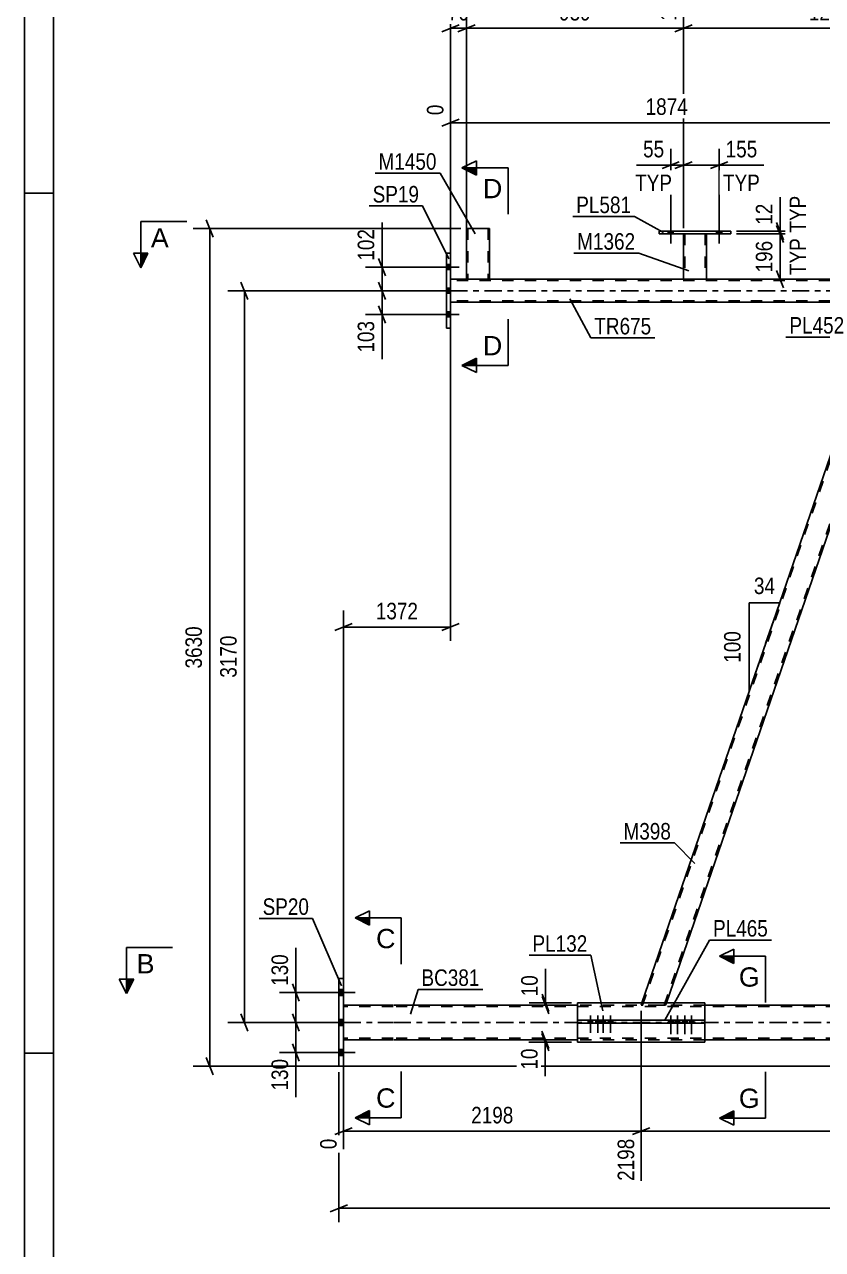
# Model space of a CAD drawing. Header units: millimetres. Extents: x -110 to 731, y -430 to 164.
# Drawn here: x -110.1 to 28.1, y -166.1 to 46.1 of the extents above; entities that cross this region are included whole.
import ezdxf

# ---------------------------------------------------------------- set-up
doc = ezdxf.new("R2010")
doc.units = ezdxf.units.MM
doc.linetypes.add('DXK_LINE_DOT2', pattern=[3.9198, 1.9599, -1.9599])
doc.linetypes.add('DXK_LINE_DOT3', pattern=[5.9187, 2.979, -0.9799, 0.9799, -0.9799])
doc.styles.add('Arial', font='ARIAL.TTF', dxfattribs={"height": 0.2})
doc.styles.add('Arial Narrow', font='ARIALN.TTF', dxfattribs={"height": 0.2})

# ---------------------------------------------------------------- blocks, each defined once
blk = doc.blocks.new('Unknown-570343290-53952')
at = {"color": 5, "linetype": 'Continuous'}
for p, q in [((-110.13, 163.91), (-110.13, -430.09)), ((-105.13, 158.91), (-105.13, -425.09)), ((-105.13, 16.91), (-110.13, 16.91)), ((-105.13, -132.09), (-110.13, -132.09))]:
    blk.add_line(p, q, dxfattribs=at)
blk = doc.blocks.new('Part-570343290-41618 - 41617')
at = {"color": 7, "linetype": 'DXK_LINE_DOT2'}
for p, q in [((-3.08, -123.78), (38.85, -2)), ((0.65, -123.78), (42.57, -2)), ((38.45, -2.41), (38.59, -2)), ((42.82, -2), (38.59, -2)), ((41.34, -6.32), (42.82, -2)), ((-3.33, -123.78), (-3.19, -123.38)), ((0.9, -123.78), (-3.33, -123.78)), ((0.9, -123.78), (1.04, -123.38))]:
    blk.add_line(p, q, dxfattribs=at)
at = {"color": 2, "linetype": 'Continuous'}
for p, q in [((-3.19, -123.38), (38.45, -2.41)), ((1.04, -123.38), (41.34, -6.32))]:
    blk.add_line(p, q, dxfattribs=at)
blk = doc.blocks.new('Bolt-570343290-41812 - 41617')
at = {"linetype": 'Continuous'}
for points in [[(-11.76, -126.41), (-12.48, -126.41), (-12.48, -126.89), (-11.76, -126.89)], [(-10.46, -126.41), (-11.18, -126.41), (-11.18, -126.89), (-10.46, -126.89)], [(-9.55, -126.41), (-10.27, -126.41), (-10.27, -126.89), (-9.55, -126.89)], [(-8.25, -126.41), (-8.97, -126.41), (-8.97, -126.89), (-8.25, -126.89)]]:
    blk.add_hatch(color=1, dxfattribs=at).paths.add_polyline_path(points)
at = {"color": 1, "linetype": 'Continuous'}
for p, q in [((-12.48, -126.41), (-12.48, -126.89)), ((-12.12, -125.61), (-12.12, -128.61)), ((-11.76, -126.41), (-11.76, -126.89)), ((-11.18, -126.41), (-11.18, -126.89)), ((-10.82, -125.61), (-10.82, -128.61)), ((-10.46, -126.41), (-10.46, -126.89)), ((-10.27, -126.41), (-10.27, -126.89)), ((-9.91, -125.61), (-9.91, -128.61)), ((-9.55, -126.41), (-9.55, -126.89)), ((-8.97, -126.41), (-8.97, -126.89)), ((-8.61, -125.61), (-8.61, -128.61)), ((-8.25, -126.41), (-8.25, -126.89))]:
    blk.add_line(p, q, dxfattribs=at)
blk = doc.blocks.new('Part-570343290-41687 - 41617')
at = {"color": 2, "linetype": 'Continuous'}
for p, q in [((7.7, -123.38), (-14.37, -123.38)), ((-14.37, -126.41), (-14.37, -123.38)), ((7.7, -126.41), (7.7, -123.38)), ((-14.37, -130.18), (-14.37, -126.89)), ((7.7, -130.18), (7.7, -126.89)), ((7.7, -130.18), (-14.37, -130.18))]:
    blk.add_line(p, q, dxfattribs=at)
at = {"color": 7, "linetype": 'DXK_LINE_DOT2'}
for p, q in [((-14.37, -126.89), (-14.37, -126.41)), ((7.7, -126.89), (7.7, -126.41))]:
    blk.add_line(p, q, dxfattribs=at)
blk = doc.blocks.new('Part-570343290-41631 - 41617')
at = {"color": 2, "linetype": 'Continuous'}
for p, q in [((30.32, 2), (-36.37, 2)), ((30.32, -2), (-36.37, -2))]:
    blk.add_line(p, q, dxfattribs=at)
at = {"color": 7, "linetype": 'DXK_LINE_DOT2'}
for p, q in [((-36.37, 2), (-36.37, -2)), ((680.11, 1.76), (-36.37, 1.76)), ((680.11, -1.76), (-36.37, -1.76))]:
    blk.add_line(p, q, dxfattribs=at)
at = {"color": 7, "linetype": 'DXK_LINE_DOT3'}
blk.add_line((-36.37, 0), (680.11, 0), dxfattribs=at)
blk = doc.blocks.new('Part-570343290-41633 - 41617')
at = {"color": 2, "linetype": 'Continuous'}
for p, q in [((-54.87, -123.78), (-46.27, -123.78)), ((-46.17, -123.78), (-14.37, -123.78)), ((70.76, -123.78), (7.7, -123.78)), ((-54.87, -129.78), (-46.27, -129.78)), ((-46.17, -129.78), (-14.37, -129.78)), ((70.76, -129.78), (7.7, -129.78))]:
    blk.add_line(p, q, dxfattribs=at)
at = {"color": 7, "linetype": 'DXK_LINE_DOT2'}
for p, q in [((-54.87, -129.78), (-54.87, -123.78)), ((-46.27, -124.02), (-54.87, -124.02)), ((657.82, -124.02), (-46.17, -124.02)), ((7.7, -123.78), (-14.37, -123.78)), ((-46.27, -129.54), (-54.87, -129.54)), ((657.82, -129.54), (-46.17, -129.54)), ((7.7, -129.78), (-14.37, -129.78))]:
    blk.add_line(p, q, dxfattribs=at)
at = {"color": 7, "linetype": 'DXK_LINE_DOT3'}
for p, q in [((-54.87, -126.78), (-46.27, -126.78)), ((-46.17, -126.78), (657.82, -126.78))]:
    blk.add_line(p, q, dxfattribs=at)
blk = doc.blocks.new('Part-570343290-41634 - 41617')
at = {"color": 2, "linetype": 'Continuous'}
for p, q in [((-37.01, 6.5), (-36.37, 6.5)), ((-37.01, -6.5), (-37.01, 6.5)), ((-36.37, -6.5), (-36.37, 6.5)), ((-36.37, -6.5), (-37.01, -6.5))]:
    blk.add_line(p, q, dxfattribs=at)
blk = doc.blocks.new('Part-570343290-41636 - 41617')
at = {"color": 2, "linetype": 'Continuous'}
for p, q in [((-54.87, -119.18), (-55.67, -119.18)), ((-55.67, -119.18), (-55.67, -134.38)), ((-54.87, -134.38), (-54.87, -119.18)), ((-55.67, -134.38), (-54.87, -134.38))]:
    blk.add_line(p, q, dxfattribs=at)
blk = doc.blocks.new('Bolt-570343290-41770 - 41617')
at = {"linetype": 'Continuous'}
for points in [[(1.35, 9.84), (2.23, 9.84), (2.23, 10.32), (1.35, 10.32)], [(9.75, 9.84), (10.63, 9.84), (10.63, 10.32), (9.75, 10.32)]]:
    blk.add_hatch(color=1, dxfattribs=at).paths.add_polyline_path(points)
at = {"color": 1, "linetype": 'Continuous'}
for p, q in [((1.79, 11.32), (1.79, 8.2)), ((10.19, 11.32), (10.19, 8.2)), ((1.35, 10.32), (1.35, 9.84)), ((2.23, 10.32), (2.23, 9.84)), ((9.75, 10.32), (9.75, 9.84)), ((10.63, 10.32), (10.63, 9.84))]:
    blk.add_line(p, q, dxfattribs=at)
blk = doc.blocks.new('Part-570343290-41705 - 41617')
at = {"color": 2, "linetype": 'Continuous'}
for p, q in [((3.99, 9.84), (3.99, 2)), ((7.99, 9.84), (7.99, 2)), ((7.95, 2), (3.99, 2)), ((7.99, 2), (7.95, 2))]:
    blk.add_line(p, q, dxfattribs=at)
at = {"color": 7, "linetype": 'DXK_LINE_DOT2'}
for p, q in [((3.99, 9.84), (7.99, 9.84)), ((3.99, 9.84), (3.99, 9.84)), ((3.99, 9.84), (3.99, 9.84)), ((4.23, 9.84), (4.23, 2)), ((7.75, 9.84), (7.75, 2)), ((7.99, 9.84), (7.99, 9.84)), ((7.99, 9.84), (7.99, 9.84)), ((7.73, 2), (7.75, 2)), ((7.99, 2), (7.99, 2))]:
    blk.add_line(p, q, dxfattribs=at)
blk = doc.blocks.new('Part-570343290-41706 - 41617')
at = {"color": 2, "linetype": 'Continuous'}
for p, q in [((-0.21, 10.32), (-0.21, 9.84)), ((12.19, 10.32), (-0.21, 10.32)), ((-0.21, 9.84), (12.19, 9.84)), ((12.19, 9.84), (12.19, 10.32))]:
    blk.add_line(p, q, dxfattribs=at)
blk = doc.blocks.new('Part-570343290-41707 - 41617')
at = {"color": 2, "linetype": 'Continuous'}
for p, q in [((-33.57, 10.8), (-33.57, 2)), ((-29.57, 10.8), (-33.57, 10.8)), ((-29.57, 10.8), (-29.57, 2)), ((-33.57, 2), (-29.61, 2)), ((-29.57, 2), (-29.61, 2))]:
    blk.add_line(p, q, dxfattribs=at)
at = {"color": 7, "linetype": 'DXK_LINE_DOT2'}
for p, q in [((-33.33, 10.8), (-33.33, 2)), ((-29.88, 10.8), (-29.87, 10.8)), ((-29.87, 10.8), (-29.83, 10.8)), ((-29.83, 10.8), (-29.81, 10.8)), ((-29.81, 10.8), (-29.81, 2)), ((-29.88, 2), (-29.87, 2)), ((-29.87, 2), (-29.83, 2)), ((-29.83, 2), (-29.81, 2))]:
    blk.add_line(p, q, dxfattribs=at)
blk = doc.blocks.new('Part-570343290-41753 - 41617')
at = {"color": 2, "linetype": 'Continuous'}
for p, q in [((-14.37, -126.41), (-14.37, -126.41)), ((-14.37, -126.41), (-9.68, -126.41)), ((-14.37, -126.89), (-14.37, -126.41)), ((-14.37, -126.89), (7.7, -126.89)), ((-9.68, -126.89), (-14.37, -126.89)), ((-9.68, -126.41), (2.3, -126.41)), ((-9.68, -126.41), (-9.68, -126.89)), ((2.3, -126.89), (-9.68, -126.89)), ((2.3, -126.41), (7.7, -126.41)), ((2.3, -126.41), (2.3, -126.89)), ((7.7, -126.89), (2.3, -126.89)), ((7.7, -126.41), (7.7, -126.41)), ((7.7, -126.89), (7.7, -126.41))]:
    blk.add_line(p, q, dxfattribs=at)
at = {"color": 7, "linetype": 'DXK_LINE_DOT2'}
for p, q in [((7.7, -126.41), (-14.37, -126.41)), ((-14.37, -126.89), (-14.37, -126.89)), ((7.7, -126.89), (7.7, -126.89))]:
    blk.add_line(p, q, dxfattribs=at)
blk = doc.blocks.new('Bolt-570343290-41761 - 41617')
at = {"linetype": 'Continuous'}
for points in [[(-36.37, 3.66), (-36.37, 4.54), (-37.01, 4.54), (-37.01, 3.66)], [(-36.37, 3.66), (-36.37, 4.54), (-37.01, 4.54), (-37.01, 3.66)], [(-36.37, 3.66), (-36.37, 4.54), (-37.01, 4.54), (-37.01, 3.66)], [(-36.37, -0.44), (-36.37, 0.44), (-37.01, 0.44), (-37.01, -0.44)], [(-36.37, -0.44), (-36.37, 0.44), (-37.01, 0.44), (-37.01, -0.44)], [(-36.37, -4.54), (-36.37, -3.66), (-37.01, -3.66), (-37.01, -4.54)], [(-36.37, -4.54), (-36.37, -3.66), (-37.01, -3.66), (-37.01, -4.54)], [(-36.37, -4.54), (-36.37, -3.66), (-37.01, -3.66), (-37.01, -4.54)]]:
    blk.add_hatch(color=1, dxfattribs=at).paths.add_polyline_path(points)
at = {"color": 1, "linetype": 'Continuous'}
for p, q in [((-37.01, 4.54), (-36.37, 4.54)), ((-37.01, 4.54), (-36.37, 4.54)), ((-37.01, 4.54), (-36.37, 4.54)), ((-38.17, 4.1), (-34.85, 4.1)), ((-38.17, 4.1), (-34.85, 4.1)), ((-38.17, 4.1), (-34.85, 4.1)), ((-37.01, 3.66), (-36.37, 3.66)), ((-37.01, 3.66), (-36.37, 3.66)), ((-37.01, 3.66), (-36.37, 3.66)), ((-38.17, 0), (-34.85, 0)), ((-38.17, 0), (-34.85, 0)), ((-37.01, 0.44), (-36.37, 0.44)), ((-37.01, 0.44), (-36.37, 0.44)), ((-37.01, -0.44), (-36.37, -0.44)), ((-37.01, -0.44), (-36.37, -0.44)), ((-38.17, -4.1), (-34.85, -4.1)), ((-38.17, -4.1), (-34.85, -4.1)), ((-38.17, -4.1), (-34.85, -4.1)), ((-37.01, -3.66), (-36.37, -3.66)), ((-37.01, -3.66), (-36.37, -3.66)), ((-37.01, -3.66), (-36.37, -3.66)), ((-37.01, -4.54), (-36.37, -4.54)), ((-37.01, -4.54), (-36.37, -4.54)), ((-37.01, -4.54), (-36.37, -4.54))]:
    blk.add_line(p, q, dxfattribs=at)
blk = doc.blocks.new('Bolt-570343290-41763 - 41617')
at = {"linetype": 'Continuous'}
for points in [[(-54.87, -122.1), (-54.87, -121.06), (-55.67, -121.06), (-55.67, -122.1)], [(-54.87, -122.1), (-54.87, -121.06), (-55.67, -121.06), (-55.67, -122.1)], [(-54.87, -122.1), (-54.87, -121.06), (-55.67, -121.06), (-55.67, -122.1)], [(-54.87, -127.3), (-54.87, -126.26), (-55.67, -126.26), (-55.67, -127.3)], [(-54.87, -127.3), (-54.87, -126.26), (-55.67, -126.26), (-55.67, -127.3)], [(-54.87, -132.5), (-54.87, -131.46), (-55.67, -131.46), (-55.67, -132.5)], [(-54.87, -132.5), (-54.87, -131.46), (-55.67, -131.46), (-55.67, -132.5)], [(-54.87, -132.5), (-54.87, -131.46), (-55.67, -131.46), (-55.67, -132.5)]]:
    blk.add_hatch(color=1, dxfattribs=at).paths.add_polyline_path(points)
at = {"color": 1, "linetype": 'Continuous'}
for p, q in [((-57.07, -121.58), (-52.87, -121.58)), ((-57.07, -121.58), (-52.87, -121.58)), ((-57.07, -121.58), (-52.87, -121.58)), ((-55.67, -121.06), (-54.87, -121.06)), ((-55.67, -121.06), (-54.87, -121.06)), ((-55.67, -121.06), (-54.87, -121.06)), ((-55.67, -122.1), (-54.87, -122.1)), ((-55.67, -122.1), (-54.87, -122.1)), ((-55.67, -122.1), (-54.87, -122.1)), ((-57.07, -126.78), (-52.87, -126.78)), ((-57.07, -126.78), (-52.87, -126.78)), ((-55.67, -126.26), (-54.87, -126.26)), ((-55.67, -126.26), (-54.87, -126.26)), ((-55.67, -127.3), (-54.87, -127.3)), ((-55.67, -127.3), (-54.87, -127.3)), ((-55.67, -131.46), (-54.87, -131.46)), ((-55.67, -131.46), (-54.87, -131.46)), ((-55.67, -131.46), (-54.87, -131.46)), ((-57.07, -131.98), (-52.87, -131.98)), ((-57.07, -131.98), (-52.87, -131.98)), ((-57.07, -131.98), (-52.87, -131.98)), ((-55.67, -132.5), (-54.87, -132.5)), ((-55.67, -132.5), (-54.87, -132.5)), ((-55.67, -132.5), (-54.87, -132.5))]:
    blk.add_line(p, q, dxfattribs=at)
blk = doc.blocks.new('Bolt-570343290-41771 - 41617')
at = {"linetype": 'Continuous'}
for points in [[(1.35, 9.84), (2.23, 9.84), (2.23, 10.32), (1.35, 10.32)], [(9.75, 9.84), (10.63, 9.84), (10.63, 10.32), (9.75, 10.32)]]:
    blk.add_hatch(color=1, dxfattribs=at).paths.add_polyline_path(points)
at = {"color": 1, "linetype": 'Continuous'}
for p, q in [((1.79, 11.32), (1.79, 8.2)), ((10.19, 11.32), (10.19, 8.2)), ((1.35, 10.32), (1.35, 9.84)), ((2.23, 10.32), (2.23, 9.84)), ((9.75, 10.32), (9.75, 9.84)), ((10.63, 10.32), (10.63, 9.84))]:
    blk.add_line(p, q, dxfattribs=at)
blk = doc.blocks.new('Bolt-570343290-41813 - 41617')
at = {"linetype": 'Continuous'}
for points in [[(2.17, -126.41), (1.45, -126.41), (1.45, -126.89), (2.17, -126.89)], [(3.34, -126.41), (2.62, -126.41), (2.62, -126.89), (3.34, -126.89)], [(4.62, -126.41), (3.9, -126.41), (3.9, -126.89), (4.62, -126.89)], [(5.78, -126.41), (5.06, -126.41), (5.06, -126.89), (5.78, -126.89)]]:
    blk.add_hatch(color=1, dxfattribs=at).paths.add_polyline_path(points)
at = {"color": 1, "linetype": 'Continuous'}
for p, q in [((1.45, -126.41), (1.45, -126.89)), ((1.81, -125.61), (1.81, -128.81)), ((2.17, -126.41), (2.17, -126.89)), ((2.62, -126.41), (2.62, -126.89)), ((2.98, -125.61), (2.98, -128.81)), ((3.34, -126.41), (3.34, -126.89)), ((3.9, -126.41), (3.9, -126.89)), ((4.26, -125.61), (4.26, -128.81)), ((4.62, -126.41), (4.62, -126.89)), ((5.06, -126.41), (5.06, -126.89)), ((5.42, -125.61), (5.42, -128.81)), ((5.78, -126.41), (5.78, -126.89))]:
    blk.add_line(p, q, dxfattribs=at)
blk = doc.blocks.new('StraightDimension-570343290-62023 - 41617')
at = {"color": 7, "linetype": 'Continuous'}
for p, q in [((-36.37, -3), (-36.37, -60.68)), ((-54.87, -122.78), (-54.87, -55.43)), ((-53.37, -57.68), (-56.37, -58.88)), ((-54.87, -58.28), (-36.37, -58.28)), ((-37.87, -58.88), (-34.87, -57.68))]:
    blk.add_line(p, q, dxfattribs=at)
at = {"color": 0}
blk.add_wipeout([(-41.37, -57.53), (-41.37, -53.33), (-49.88, -53.33), (-49.88, -57.53)], dxfattribs=at)
at = {"color": 3, "style": 'Arial Narrow'}
blk.add_text('1372', height=2.863, dxfattribs=at).set_placement((-49.28, -56.93))
blk = doc.blocks.new('AngleDimension-570343290-62062 - 41617')
at = {"color": 7, "linetype": 'Continuous'}
for p, q in [((15.4, -54.06), (20.67, -54.06)), ((15.4, -69.38), (20.67, -54.06)), ((15.4, -69.38), (15.4, -54.06)), ((18.24, -61.12), (20.67, -54.06))]:
    blk.add_line(p, q, dxfattribs=at)
at = {"color": 0}
for points in [[(20.46, -53.16), (20.46, -48.96), (15.61, -48.96), (15.61, -53.16)], [(14.5, -58.38), (10.3, -58.38), (10.3, -65.06), (14.5, -65.06)]]:
    blk.add_wipeout(points, dxfattribs=at)
at = {"color": 3, "style": 'Arial Narrow'}
blk.add_text('34', height=2.863, dxfattribs=at).set_placement((16.21, -52.56))
blk.add_text('100', height=2.863, rotation=90.0002, dxfattribs=at).set_placement((13.9, -64.46))
blk = doc.blocks.new('StraightDimension-570343290-68759 - 41617')
at = {"color": 7, "linetype": 'Continuous'}
for p, q in [((20.15, 11.34), (21.35, 8.34)), ((13.19, 9.84), (23.15, 9.84)), ((20.75, 2), (20.75, 9.84)), ((21.35, 0.5), (20.15, 3.5)), ((8.95, 2), (23.15, 2))]:
    blk.add_line(p, q, dxfattribs=at)
at = {"color": 0}
blk.add_wipeout([(20, 9.26), (15.8, 9.26), (15.8, 2.58), (20, 2.58)], dxfattribs=at)
at = {"color": 0, "linetype": 'Continuous'}
blk.add_wipeout([(25.85, 9.72), (21.65, 9.72), (21.65, 2.13), (25.85, 2.13)], dxfattribs=at)
at = {"color": 3, "style": 'Arial Narrow'}
blk.add_text('196', height=2.863, rotation=90.0002, dxfattribs=at).set_placement((19.4, 3.18))
at = {"color": 3, "linetype": 'Continuous', "style": 'Arial Narrow'}
blk.add_text('TYP', height=2.863, rotation=90.0002, dxfattribs=at).set_placement((25.25, 2.73))
blk = doc.blocks.new('StraightDimension-570343290-65584 - 41617')
at = {"color": 7, "linetype": 'Continuous'}
for p, q in [((3.99, 10.84), (3.99, 54.1)), ((54.75, 10.83), (54.75, 54.1)), ((5.49, 46.09), (2.49, 44.89)), ((3.99, 45.49), (54.75, 45.49)), ((53.25, 44.89), (56.25, 46.09))]:
    blk.add_line(p, q, dxfattribs=at)
at = {"color": 0, "linetype": 'Continuous'}
blk.add_wipeout([(54.15, 54.7), (49.95, 54.7), (49.95, 46.19), (54.15, 46.19)], dxfattribs=at)
at = {"color": 0}
blk.add_wipeout([(33.63, 46.24), (33.63, 50.44), (25.11, 50.44), (25.11, 46.24)], dxfattribs=at)
at = {"color": 3, "linetype": 'Continuous', "style": 'Arial Narrow'}
blk.add_text('2278', height=2.863, rotation=90.0002, dxfattribs=at).set_placement((53.55, 46.79))
at = {"color": 3, "style": 'Arial Narrow'}
blk.add_text('1269', height=2.863, dxfattribs=at).set_placement((25.71, 46.84))
blk = doc.blocks.new('StraightDimension-570343290-68758 - 41617')
at = {"color": 7, "linetype": 'Continuous'}
for p, q in [((20.15, 11.82), (21.35, 8.82)), ((21.35, 8.34), (20.15, 11.34)), ((13.19, 10.32), (23.15, 10.32)), ((13.19, 9.84), (23.15, 9.84)), ((20.75, 9.84), (20.75, 10.32))]:
    blk.add_line(p, q, dxfattribs=at)
at = {"color": 0}
blk.add_wipeout([(20, 15.7), (15.8, 15.7), (15.8, 10.84), (20, 10.84)], dxfattribs=at)
at = {"color": 7, "linetype": 'Continuous'}
blk.add_line((20.75, 10.32), (20.75, 16.23), dxfattribs=at)
at = {"color": 3, "style": 'Arial Narrow'}
blk.add_text('12', height=2.863, rotation=90.0002, dxfattribs=at).set_placement((19.4, 11.44))
at = {"color": 0, "linetype": 'Continuous'}
blk.add_wipeout([(25.85, 17.07), (21.65, 17.07), (21.65, 9.48), (25.85, 9.48)], dxfattribs=at)
at = {"color": 7, "linetype": 'Continuous'}
blk.add_line((20.75, 10.32), (20.75, 16.23), dxfattribs=at)
at = {"color": 3, "linetype": 'Continuous', "style": 'Arial Narrow'}
blk.add_text('TYP', height=2.863, rotation=90.0002, dxfattribs=at).set_placement((25.25, 10.08))
blk = doc.blocks.new('StraightDimension-570343290-61372 - 41617')
at = {"color": 7, "linetype": 'Continuous'}
for p, q in [((-56.67, -126.78), (-65.99, -126.78)), ((-63.74, -125.28), (-62.54, -128.28)), ((-63.14, -131.98), (-63.14, -126.78)), ((-62.54, -133.48), (-63.74, -130.48)), ((-56.67, -131.98), (-65.99, -131.98))]:
    blk.add_line(p, q, dxfattribs=at)
at = {"color": 0}
blk.add_wipeout([(-63.89, -132.51), (-68.09, -132.51), (-68.09, -139.19), (-63.89, -139.19)], dxfattribs=at)
at = {"color": 7, "linetype": 'Continuous'}
blk.add_line((-63.14, -131.98), (-63.14, -139.72), dxfattribs=at)
blk.add_line((-63.14, -131.98), (-63.14, -139.72), dxfattribs=at)
at = {"color": 3, "style": 'Arial Narrow'}
blk.add_text('130', height=2.863, rotation=90.0002, dxfattribs=at).set_placement((-64.49, -138.59))
blk = doc.blocks.new('StraightDimension-570343290-61371 - 41617')
at = {"color": 7, "linetype": 'Continuous'}
for p, q in [((-63.74, -120.08), (-62.54, -123.08)), ((-56.67, -121.58), (-65.99, -121.58)), ((-63.14, -126.78), (-63.14, -121.58)), ((-56.67, -126.78), (-65.99, -126.78)), ((-62.54, -128.28), (-63.74, -125.28))]:
    blk.add_line(p, q, dxfattribs=at)
at = {"color": 0}
blk.add_wipeout([(-63.89, -114.37), (-68.09, -114.37), (-68.09, -121.06), (-63.89, -121.06)], dxfattribs=at)
at = {"color": 7, "linetype": 'Continuous'}
blk.add_line((-63.14, -121.58), (-63.14, -113.85), dxfattribs=at)
blk.add_line((-63.14, -121.58), (-63.14, -113.85), dxfattribs=at)
at = {"color": 3, "style": 'Arial Narrow'}
blk.add_text('130', height=2.863, rotation=90.0002, dxfattribs=at).set_placement((-64.49, -120.46))
blk = doc.blocks.new('StraightDimension-570343290-61350 - 41617')
at = {"color": 7, "linetype": 'Continuous'}
for p, q in [((-48.81, 5.6), (-47.61, 2.6)), ((-38.01, 4.1), (-51.06, 4.1)), ((-48.21, 0), (-48.21, 4.1)), ((-38.01, 0), (-51.06, 0)), ((-47.61, -1.5), (-48.81, 1.5))]:
    blk.add_line(p, q, dxfattribs=at)
at = {"color": 0}
blk.add_wipeout([(-48.96, 11.31), (-53.16, 11.31), (-53.16, 4.62), (-48.96, 4.62)], dxfattribs=at)
at = {"color": 7, "linetype": 'Continuous'}
blk.add_line((-48.21, 4.1), (-48.21, 11.83), dxfattribs=at)
blk.add_line((-48.21, 4.1), (-48.21, 11.83), dxfattribs=at)
at = {"color": 3, "style": 'Arial Narrow'}
blk.add_text('102', height=2.863, rotation=90.0002, dxfattribs=at).set_placement((-49.56, 5.22))
blk = doc.blocks.new('StraightDimension-570343290-61351 - 41617')
at = {"color": 7, "linetype": 'Continuous'}
for p, q in [((-38.01, 0), (-51.06, 0)), ((-48.81, 1.5), (-47.61, -1.5)), ((-48.21, -4.1), (-48.21, 0)), ((-38.01, -4.1), (-51.06, -4.1)), ((-47.61, -5.6), (-48.81, -2.6))]:
    blk.add_line(p, q, dxfattribs=at)
at = {"color": 0}
blk.add_wipeout([(-48.96, -4.63), (-53.16, -4.63), (-53.16, -11.31), (-48.96, -11.31)], dxfattribs=at)
at = {"color": 7, "linetype": 'Continuous'}
blk.add_line((-48.21, -4.1), (-48.21, -11.83), dxfattribs=at)
blk.add_line((-48.21, -4.1), (-48.21, -11.83), dxfattribs=at)
at = {"color": 3, "style": 'Arial Narrow'}
blk.add_text('103', height=2.863, rotation=90.0002, dxfattribs=at).set_placement((-49.56, -10.71))
blk = doc.blocks.new('StraightDimension-570343290-62003 - 41617')
at = {"color": 7, "linetype": 'Continuous'}
for p, q in [((-34.57, 10.8), (-80.9, 10.8)), ((-77.45, 9.3), (-78.65, 12.3)), ((-78.05, -134.38), (-78.05, 10.8)), ((-78.65, -132.88), (-77.45, -135.88)), ((73.7, -134.38), (-80.9, -134.38))]:
    blk.add_line(p, q, dxfattribs=at)
at = {"color": 0}
blk.add_wipeout([(-78.8, -57.54), (-83, -57.54), (-83, -66.05), (-78.8, -66.05)], dxfattribs=at)
at = {"color": 3, "style": 'Arial Narrow'}
blk.add_text('3630', height=2.863, rotation=90.0002, dxfattribs=at).set_placement((-79.4, -65.45))
blk = doc.blocks.new('StraightDimension-570343290-62341 - 41617')
at = {"color": 7, "linetype": 'Continuous'}
for p, q in [((-20.52, -128.28), (-19.32, -131.28)), ((-19.32, -131.68), (-20.52, -128.68)), ((-15.37, -129.78), (-22.77, -129.78)), ((-15.37, -130.18), (-22.77, -130.18)), ((-19.92, -130.18), (-19.92, -129.78))]:
    blk.add_line(p, q, dxfattribs=at)
at = {"color": 0}
blk.add_wipeout([(-20.67, -130.71), (-24.87, -130.71), (-24.87, -135.56), (-20.67, -135.56)], dxfattribs=at)
at = {"color": 7, "linetype": 'Continuous'}
blk.add_line((-19.92, -130.18), (-19.92, -136.09), dxfattribs=at)
blk.add_line((-19.92, -130.18), (-19.92, -136.09), dxfattribs=at)
at = {"color": 3, "style": 'Arial Narrow'}
blk.add_text('10', height=2.863, rotation=90.0002, dxfattribs=at).set_placement((-21.27, -134.96))
blk = doc.blocks.new('StraightDimension-570343290-62014 - 41617')
at = {"color": 7, "linetype": 'Continuous'}
for p, q in [((-36.61, 0), (-74.89, 0)), ((-71.44, -1.5), (-72.64, 1.5)), ((-72.04, -126.78), (-72.04, 0)), ((-55.87, -126.78), (-74.89, -126.78)), ((-72.64, -125.28), (-71.44, -128.28))]:
    blk.add_line(p, q, dxfattribs=at)
at = {"color": 0}
blk.add_wipeout([(-72.79, -59.14), (-76.99, -59.14), (-76.99, -67.65), (-72.79, -67.65)], dxfattribs=at)
at = {"color": 3, "style": 'Arial Narrow'}
blk.add_text('3170', height=2.863, rotation=90.0002, dxfattribs=at).set_placement((-73.39, -67.05))
blk = doc.blocks.new('StraightDimension-570343290-65586 - 41617')
at = {"color": 7, "linetype": 'Continuous'}
for p, q in [((-33.57, 10.15), (-33.57, 58.25)), ((-36.37, 3), (-36.37, 53.12)), ((-37.87, 44.89), (-34.87, 46.09)), ((-36.37, 45.49), (-33.57, 45.49)), ((-32.07, 46.09), (-35.07, 44.89))]:
    blk.add_line(p, q, dxfattribs=at)
at = {"color": 0, "linetype": 'Continuous'}
blk.add_wipeout([(-34.17, 58.85), (-38.37, 58.85), (-38.37, 53.99), (-34.17, 53.99)], dxfattribs=at)
at = {"color": 0}
blk.add_wipeout([(-32.54, 46.24), (-32.54, 50.44), (-37.4, 50.44), (-37.4, 46.24)], dxfattribs=at)
at = {"color": 0, "linetype": 'Continuous'}
blk.add_wipeout([(-36.97, 53.72), (-41.17, 53.72), (-41.17, 50.69), (-36.97, 50.69)], dxfattribs=at)
at = {"color": 3, "linetype": 'Continuous', "style": 'Arial Narrow'}
for s, height, p in [('70', 2.863, (-34.77, 54.59)), ('0', 2.86, (-37.57, 51.29))]:
    blk.add_text(s, height=height, rotation=90.0002, dxfattribs=at).set_placement(p)
at = {"color": 3, "style": 'Arial Narrow'}
blk.add_text('70', height=2.863, dxfattribs=at).set_placement((-36.8, 46.84))
blk = doc.blocks.new('StraightDimension-570343290-62275 - 41617')
at = {"color": 7, "linetype": 'Continuous'}
for p, q in [((-55.67, -135.38), (-55.67, -161.38)), ((-54.17, -158.38), (-57.17, -159.58)), ((-55.67, -158.98), (689.37, -158.98))]:
    blk.add_line(p, q, dxfattribs=at)
blk = doc.blocks.new('StraightDimension-570343290-62358 - 41617')
at = {"color": 7, "linetype": 'Continuous'}
for p, q in [((-20.49, -121.88), (-19.29, -124.88)), ((-19.29, -125.28), (-20.49, -122.28)), ((-15.37, -123.38), (-22.74, -123.38)), ((-15.37, -123.78), (-22.74, -123.78)), ((-19.89, -123.78), (-19.89, -123.38))]:
    blk.add_line(p, q, dxfattribs=at)
at = {"color": 0}
blk.add_wipeout([(-20.64, -118), (-24.84, -118), (-24.84, -122.86), (-20.64, -122.86)], dxfattribs=at)
at = {"color": 7, "linetype": 'Continuous'}
blk.add_line((-19.89, -123.38), (-19.89, -117.48), dxfattribs=at)
blk.add_line((-19.89, -123.38), (-19.89, -117.48), dxfattribs=at)
at = {"color": 3, "style": 'Arial Narrow'}
blk.add_text('10', height=2.863, rotation=90.0002, dxfattribs=at).set_placement((-21.24, -122.26))
blk = doc.blocks.new('StraightDimension-570343290-65299 - 41617')
at = {"color": 7, "linetype": 'Continuous'}
for p, q in [((-3.33, -124.78), (-3.33, -154.24)), ((79.29, -124.78), (79.29, -154.24)), ((-1.83, -145.03), (-4.83, -146.23)), ((-3.33, -145.63), (79.29, -145.63)), ((77.79, -146.23), (80.79, -145.03))]:
    blk.add_line(p, q, dxfattribs=at)
at = {"color": 0}
blk.add_wipeout([(42.23, -144.88), (42.23, -140.68), (33.72, -140.68), (33.72, -144.88)], dxfattribs=at)
at = {"color": 0, "linetype": 'Continuous'}
blk.add_wipeout([(78.69, -146.33), (74.49, -146.33), (74.49, -154.84), (78.69, -154.84)], dxfattribs=at)
at = {"color": 3, "style": 'Arial Narrow'}
blk.add_text('2066', height=2.863, dxfattribs=at).set_placement((34.32, -144.28))
at = {"color": 3, "linetype": 'Continuous', "style": 'Arial Narrow'}
blk.add_text('4263', height=2.863, rotation=90.0002, dxfattribs=at).set_placement((78.09, -154.24))
blk = doc.blocks.new('StraightDimension-570343290-65300 - 41617')
at = {"color": 7, "linetype": 'Continuous'}
for p, q in [((-3.33, -124.78), (-3.33, -154.24)), ((-54.87, -130.78), (-54.87, -148.76)), ((-53.37, -145.03), (-56.37, -146.23)), ((-54.87, -145.63), (-3.33, -145.63)), ((-4.83, -146.23), (-1.83, -145.03))]:
    blk.add_line(p, q, dxfattribs=at)
at = {"color": 0}
blk.add_wipeout([(-24.85, -144.88), (-24.85, -140.68), (-33.36, -140.68), (-33.36, -144.88)], dxfattribs=at)
at = {"color": 0, "linetype": 'Continuous'}
for points in [[(-55.47, -146.33), (-59.67, -146.33), (-59.67, -149.36), (-55.47, -149.36)], [(-3.93, -146.33), (-8.13, -146.33), (-8.13, -154.84), (-3.93, -154.84)]]:
    blk.add_wipeout(points, dxfattribs=at)
at = {"color": 3, "style": 'Arial Narrow'}
blk.add_text('2198', height=2.863, dxfattribs=at).set_placement((-32.76, -144.28))
at = {"color": 3, "linetype": 'Continuous', "style": 'Arial Narrow'}
for s, height, p in [('0', 2.86, (-56.07, -148.76)), ('2198', 2.863, (-4.53, -154.24))]:
    blk.add_text(s, height=height, rotation=90.0002, dxfattribs=at).set_placement(p)
blk = doc.blocks.new('StraightDimension-570343290-65585 - 41617')
at = {"color": 7, "linetype": 'Continuous'}
for p, q in [((-33.57, 10.15), (-33.57, 58.25)), ((3.99, 10.84), (3.99, 54.1)), ((-32.07, 46.09), (-35.07, 44.89)), ((-33.57, 45.49), (3.99, 45.49)), ((2.49, 44.89), (5.49, 46.09))]:
    blk.add_line(p, q, dxfattribs=at)
at = {"color": 0, "linetype": 'Continuous'}
blk.add_wipeout([(3.39, 54.7), (-0.81, 54.7), (-0.81, 46.19), (3.39, 46.19)], dxfattribs=at)
at = {"color": 0}
blk.add_wipeout([(-11.45, 46.24), (-11.45, 50.44), (-18.13, 50.44), (-18.13, 46.24)], dxfattribs=at)
at = {"color": 3, "linetype": 'Continuous', "style": 'Arial Narrow'}
blk.add_text('1009', height=2.863, rotation=90.0002, dxfattribs=at).set_placement((2.79, 46.79))
at = {"color": 3, "style": 'Arial Narrow'}
blk.add_text('939', height=2.863, dxfattribs=at).set_placement((-17.53, 46.84))
blk = doc.blocks.new('StraightDimension-570343290-68323 - 41617')
at = {"color": 7, "linetype": 'Continuous'}
for p, q in [((38.59, -1), (38.59, 37.74)), ((-36.37, 3), (-36.37, 32.26)), ((-34.87, 29.73), (-37.87, 28.53)), ((37.09, 28.53), (40.09, 29.73)), ((-36.37, 29.13), (38.59, 29.13))]:
    blk.add_line(p, q, dxfattribs=at)
at = {"color": 0, "linetype": 'Continuous'}
for points in [[(37.99, 38.34), (33.79, 38.34), (33.79, 29.83), (37.99, 29.83)], [(-36.97, 32.86), (-41.17, 32.86), (-41.17, 29.83), (-36.97, 29.83)]]:
    blk.add_wipeout(points, dxfattribs=at)
at = {"color": 0}
blk.add_wipeout([(5.37, 29.88), (5.37, 34.08), (-3.15, 34.08), (-3.15, 29.88)], dxfattribs=at)
at = {"color": 3, "linetype": 'Continuous', "style": 'Arial Narrow'}
for s, height, p in [('1874', 2.863, (37.39, 30.43)), ('0', 2.86, (-37.57, 30.43))]:
    blk.add_text(s, height=height, rotation=90.0002, dxfattribs=at).set_placement(p)
at = {"color": 3, "style": 'Arial Narrow'}
blk.add_text('1874', height=2.863, dxfattribs=at).set_placement((-2.55, 30.48))
blk = doc.blocks.new('StraightDimension-570343290-68722 - 41617')
at = {"color": 7, "linetype": 'Continuous'}
for p, q in [((3.99, 10.84), (3.99, 24.62)), ((10.19, 11.32), (10.19, 24.62)), ((2.49, 21.17), (5.49, 22.37)), ((3.99, 21.77), (10.19, 21.77)), ((11.69, 22.37), (8.69, 21.17))]:
    blk.add_line(p, q, dxfattribs=at)
at = {"color": 0}
blk.add_wipeout([(17.4, 22.52), (17.4, 26.72), (10.71, 26.72), (10.71, 22.52)], dxfattribs=at)
at = {"color": 7, "linetype": 'Continuous'}
blk.add_line((10.19, 21.77), (17.92, 21.77), dxfattribs=at)
at = {"color": 3, "style": 'Arial Narrow'}
blk.add_text('155', height=2.863, dxfattribs=at).set_placement((11.31, 23.12))
at = {"color": 0, "linetype": 'Continuous'}
blk.add_wipeout([(17.85, 16.67), (17.85, 20.87), (10.26, 20.87), (10.26, 16.67)], dxfattribs=at)
at = {"color": 7, "linetype": 'Continuous'}
blk.add_line((10.19, 21.77), (17.92, 21.77), dxfattribs=at)
at = {"color": 3, "linetype": 'Continuous', "style": 'Arial Narrow'}
blk.add_text('TYP', height=2.863, dxfattribs=at).set_placement((10.86, 17.27))
blk = doc.blocks.new('StraightDimension-570343290-68723 - 41617')
at = {"color": 7, "linetype": 'Continuous'}
for p, q in [((1.79, 11.32), (1.79, 24.62)), ((3.99, 10.84), (3.99, 24.62)), ((0.29, 21.17), (3.29, 22.37)), ((1.79, 21.77), (3.99, 21.77)), ((5.49, 22.37), (2.49, 21.17))]:
    blk.add_line(p, q, dxfattribs=at)
at = {"color": 0}
blk.add_wipeout([(1.26, 22.52), (1.26, 26.72), (-3.59, 26.72), (-3.59, 22.52)], dxfattribs=at)
at = {"color": 7, "linetype": 'Continuous'}
blk.add_line((1.79, 21.77), (-4.12, 21.77), dxfattribs=at)
at = {"color": 3, "style": 'Arial Narrow'}
blk.add_text('55', height=2.863, dxfattribs=at).set_placement((-2.99, 23.12))
at = {"color": 0, "linetype": 'Continuous'}
blk.add_wipeout([(2.63, 16.67), (2.63, 20.87), (-4.96, 20.87), (-4.96, 16.67)], dxfattribs=at)
at = {"color": 7, "linetype": 'Continuous'}
blk.add_line((1.79, 21.77), (-4.12, 21.77), dxfattribs=at)
at = {"color": 3, "linetype": 'Continuous', "style": 'Arial Narrow'}
blk.add_text('TYP', height=2.863, dxfattribs=at).set_placement((-4.36, 17.27))
blk = doc.blocks.new('Mark-570343290-58342 - 41617')
at = {"color": 0}
blk.add_wipeout([(-4.34, 7.12), (-4.34, 10.12), (-14.4, 10.12), (-14.4, 7.12)], dxfattribs=at)
blk.add_wipeout([(-4.34, 7.12), (-4.34, 10.12), (-14.4, 10.12), (-14.4, 7.12)], dxfattribs=at)
at = {"color": 30, "linetype": 'Continuous'}
for p in [(-15, 6.52), (4.94, 3.45)]:
    blk.add_line(p, (-3.74, 6.52), dxfattribs=at)
at = {"color": 3, "style": 'Arial Narrow'}
blk.add_text('M1362', height=2.863, dxfattribs=at).set_placement((-14.4, 7.12))
blk = doc.blocks.new('Mark-570343290-57579 - 41617')
at = {"color": 0}
blk.add_wipeout([(-60.85, -108.15), (-60.85, -105.15), (-68.89, -105.15), (-68.89, -108.15)], dxfattribs=at)
blk.add_wipeout([(-60.85, -108.15), (-60.85, -105.15), (-68.89, -105.15), (-68.89, -108.15)], dxfattribs=at)
at = {"color": 30, "linetype": 'Continuous'}
for p in [(-69.49, -108.75), (-55.25, -120.46)]:
    blk.add_line(p, (-60.25, -108.75), dxfattribs=at)
at = {"color": 3, "style": 'Arial Narrow'}
blk.add_text('SP20', height=2.863, dxfattribs=at).set_placement((-68.89, -108.15))
blk = doc.blocks.new('Mark-570343290-57609 - 41617')
at = {"color": 0}
blk.add_wipeout([(1.85, -95.09), (1.85, -92.09), (-6.38, -92.09), (-6.38, -95.09)], dxfattribs=at)
blk.add_wipeout([(1.85, -95.09), (1.85, -92.09), (-6.38, -92.09), (-6.38, -95.09)], dxfattribs=at)
at = {"color": 30, "linetype": 'Continuous'}
for p in [(-6.98, -95.69), (5.98, -99.22)]:
    blk.add_line(p, (2.45, -95.69), dxfattribs=at)
at = {"color": 3, "style": 'Arial Narrow'}
blk.add_text('M398', height=2.863, dxfattribs=at).set_placement((-6.38, -95.09))
blk = doc.blocks.new('Mark-570343290-58044 - 41617')
at = {"color": 0}
blk.add_wipeout([(18.64, -111.91), (18.64, -108.91), (9.13, -108.91), (9.13, -111.91)], dxfattribs=at)
blk.add_wipeout([(18.64, -111.91), (18.64, -108.91), (9.13, -108.91), (9.13, -111.91)], dxfattribs=at)
at = {"color": 30, "linetype": 'Continuous'}
for p, q in [((0.76, -126.41), (8.53, -112.51)), ((8.53, -112.51), (19.24, -112.51))]:
    blk.add_line(p, q, dxfattribs=at)
at = {"color": 3, "style": 'Arial Narrow'}
blk.add_text('PL465', height=2.863, dxfattribs=at).set_placement((9.13, -111.91))
blk = doc.blocks.new('Mark-570343290-58038 - 41617')
at = {"color": 0}
blk.add_wipeout([(-31.32, -120.46), (-31.32, -117.46), (-41.37, -117.46), (-41.37, -120.46)], dxfattribs=at)
blk.add_wipeout([(-31.32, -120.46), (-31.32, -117.46), (-41.37, -117.46), (-41.37, -120.46)], dxfattribs=at)
at = {"color": 30, "linetype": 'Continuous'}
for p, q in [((-43.27, -125.36), (-41.97, -121.06)), ((-41.97, -121.06), (-30.72, -121.06))]:
    blk.add_line(p, q, dxfattribs=at)
at = {"color": 3, "style": 'Arial Narrow'}
blk.add_text('BC381', height=2.863, dxfattribs=at).set_placement((-41.37, -120.46))
blk = doc.blocks.new('Mark-570343290-58041 - 41617')
at = {"color": 0}
blk.add_wipeout([(-12.63, -114.55), (-12.63, -111.55), (-22.14, -111.55), (-22.14, -114.55)], dxfattribs=at)
blk.add_wipeout([(-12.63, -114.55), (-12.63, -111.55), (-22.14, -111.55), (-22.14, -114.55)], dxfattribs=at)
at = {"color": 30, "linetype": 'Continuous'}
for p in [(-22.74, -115.15), (-9.95, -124.76)]:
    blk.add_line(p, (-12.03, -115.15), dxfattribs=at)
at = {"color": 3, "style": 'Arial Narrow'}
blk.add_text('PL132', height=2.863, dxfattribs=at).set_placement((-22.14, -114.55))
blk = doc.blocks.new('Mark-570343290-58139 - 41617')
at = {"color": 0}
blk.add_wipeout([(-1.56, -7.56), (-1.56, -4.56), (-11.43, -4.56), (-11.43, -7.56)], dxfattribs=at)
blk.add_wipeout([(-1.56, -7.56), (-1.56, -4.56), (-11.43, -4.56), (-11.43, -7.56)], dxfattribs=at)
at = {"color": 30, "linetype": 'Continuous'}
for p, q in [((-15.65, -1.37), (-12.03, -8.16)), ((-12.03, -8.16), (-0.96, -8.16))]:
    blk.add_line(p, q, dxfattribs=at)
at = {"color": 3, "style": 'Arial Narrow'}
blk.add_text('TR675', height=2.863, dxfattribs=at).set_placement((-11.43, -7.56))
blk = doc.blocks.new('Mark-570343290-58142 - 41617')
at = {"color": 0}
blk.add_wipeout([(31.86, -7.42), (31.86, -4.42), (22.36, -4.42), (22.36, -7.42)], dxfattribs=at)
blk.add_wipeout([(31.86, -7.42), (31.86, -4.42), (22.36, -4.42), (22.36, -7.42)], dxfattribs=at)
at = {"color": 30, "linetype": 'Continuous'}
for p in [(35.35, -2.2), (21.76, -8.02)]:
    blk.add_line(p, (32.46, -8.02), dxfattribs=at)
at = {"color": 3, "style": 'Arial Narrow'}
blk.add_text('PL452', height=2.863, dxfattribs=at).set_placement((22.36, -7.42))
blk = doc.blocks.new('Mark-570343290-58233 - 41617')
at = {"color": 0}
blk.add_wipeout([(-41.79, 15.3), (-41.79, 18.3), (-49.83, 18.3), (-49.83, 15.3)], dxfattribs=at)
blk.add_wipeout([(-41.79, 15.3), (-41.79, 18.3), (-49.83, 18.3), (-49.83, 15.3)], dxfattribs=at)
at = {"color": 30, "linetype": 'Continuous'}
for p in [(-50.43, 14.7), (-36.64, 5.54)]:
    blk.add_line(p, (-41.19, 14.7), dxfattribs=at)
at = {"color": 3, "style": 'Arial Narrow'}
blk.add_text('SP19', height=2.863, dxfattribs=at).set_placement((-49.83, 15.3))
blk = doc.blocks.new('SectionMark-570343290-77575 - 41617')
at = {"color": 6, "linetype": 'Continuous'}
for p, q in [((-92.47, -113.78), (-92.47, -121.78)), ((-92.47, -121.78), (-93.72, -119.28))]:
    blk.add_line(p, q, dxfattribs=at)
at = {"color": 0, "linetype": 'Continuous'}
blk.add_wipeout([(-87.61, -118.28), (-87.61, -114.78), (-90.72, -114.78), (-90.72, -118.28)], dxfattribs=at)
at = {"linetype": 'Continuous'}
blk.add_hatch(color=6, dxfattribs=at).paths.add_polyline_path([(-92.47, -119.28), (-91.22, -119.28), (-92.47, -121.78)])
at = {"color": 6, "linetype": 'Continuous'}
for p, q in [((-92.47, -113.78), (-84.47, -113.78)), ((-91.22, -119.28), (-93.72, -119.28)), ((-92.47, -121.78), (-91.22, -119.28))]:
    blk.add_line(p, q, dxfattribs=at)
at = {"color": 3, "linetype": 'Continuous', "style": 'Arial'}
blk.add_text('B', height=3.34, dxfattribs=at).set_placement((-90.72, -118.28))
blk = doc.blocks.new('SectionMark-570343290-69033 - 41617')
at = {"color": 6, "linetype": 'Continuous'}
for p, q in [((-90, 12), (-90, 4)), ((-90, 4), (-91.25, 6.5))]:
    blk.add_line(p, q, dxfattribs=at)
at = {"color": 0, "linetype": 'Continuous'}
blk.add_wipeout([(-85.14, 7.5), (-85.14, 11), (-88.25, 11), (-88.25, 7.5)], dxfattribs=at)
at = {"linetype": 'Continuous'}
blk.add_hatch(color=6, dxfattribs=at).paths.add_polyline_path([(-90, 6.5), (-88.75, 6.5), (-90, 4)])
at = {"color": 6, "linetype": 'Continuous'}
for p, q in [((-90, 12), (-82, 12)), ((-88.75, 6.5), (-91.25, 6.5)), ((-90, 4), (-88.75, 6.5))]:
    blk.add_line(p, q, dxfattribs=at)
at = {"color": 3, "linetype": 'Continuous', "style": 'Arial'}
blk.add_text('A', height=3.34, dxfattribs=at).set_placement((-88.25, 7.5))
blk = doc.blocks.new('Mark-570343290-58323 - 41617')
at = {"color": 0, "linetype": 'Continuous'}
blk.add_wipeout([(-38.76, 20.98), (-38.76, 23.98), (-48.81, 23.98), (-48.81, 20.98)], dxfattribs=at)
blk.add_wipeout([(-38.76, 20.98), (-38.76, 23.98), (-48.81, 23.98), (-48.81, 20.98)], dxfattribs=at)
at = {"color": 30, "linetype": 'Continuous'}
for p in [(-49.41, 20.38), (-32.07, 9.85)]:
    blk.add_line(p, (-38.16, 20.38), dxfattribs=at)
at = {"color": 3, "linetype": 'Continuous', "style": 'Arial Narrow'}
blk.add_text('M1450', height=2.863, dxfattribs=at).set_placement((-48.81, 20.98))
blk = doc.blocks.new('Mark-570343290-58345 - 41617')
at = {"color": 0}
blk.add_wipeout([(-5.06, 13.46), (-5.06, 16.46), (-14.56, 16.46), (-14.56, 13.46)], dxfattribs=at)
blk.add_wipeout([(-5.06, 13.46), (-5.06, 16.46), (-14.56, 16.46), (-14.56, 13.46)], dxfattribs=at)
at = {"color": 30, "linetype": 'Continuous'}
for p in [(-15.16, 12.86), (0.56, 10.07)]:
    blk.add_line(p, (-4.46, 12.86), dxfattribs=at)
at = {"color": 3, "style": 'Arial Narrow'}
blk.add_text('PL581', height=2.863, dxfattribs=at).set_placement((-14.56, 13.46))
blk = doc.blocks.new('SectionMark-570343290-82190 - 41617')
at = {"linetype": 'Continuous'}
for points in [[(-31.87, 21.29), (-31.87, 20.04), (-34.37, 21.29)], [(-31.87, -11.68), (-31.87, -12.93), (-34.37, -12.93)]]:
    blk.add_hatch(color=6, dxfattribs=at).paths.add_polyline_path(points)
at = {"color": 6, "linetype": 'Continuous'}
for p, q in [((-34.37, 21.29), (-31.87, 22.54)), ((-26.37, 21.29), (-34.37, 21.29)), ((-34.37, 21.29), (-31.87, 20.04)), ((-31.87, 20.04), (-31.87, 22.54)), ((-34.37, -12.93), (-31.87, -11.68)), ((-31.87, -11.68), (-31.87, -14.18)), ((-26.37, -12.93), (-34.37, -12.93)), ((-31.87, -14.18), (-34.37, -12.93))]:
    blk.add_line(p, q, dxfattribs=at)
at = {"color": 0, "linetype": 'Continuous'}
for points in [[(-27.37, 16.04), (-27.37, 19.54), (-30.74, 19.54), (-30.74, 16.04)], [(-27.37, -11.18), (-27.37, -7.68), (-30.74, -7.68), (-30.74, -11.18)]]:
    blk.add_wipeout(points, dxfattribs=at)
at = {"color": 6, "linetype": 'Continuous'}
for p, q in [((-26.37, 21.29), (-26.37, 13.29)), ((-26.37, -12.93), (-26.37, -4.93))]:
    blk.add_line(p, q, dxfattribs=at)
at = {"color": 3, "linetype": 'Continuous', "style": 'Arial'}
for p in [(-30.74, 16.04), (-30.74, -11.18)]:
    blk.add_text('D', height=3.34, dxfattribs=at).set_placement(p)
blk = doc.blocks.new('SectionMark-570343290-82556 - 41617')
at = {"linetype": 'Continuous'}
for points in [[(-50.37, -108.67), (-50.37, -109.92), (-52.87, -108.67)], [(-50.37, -142.05), (-50.37, -143.3), (-52.87, -143.3)]]:
    blk.add_hatch(color=6, dxfattribs=at).paths.add_polyline_path(points)
at = {"color": 6, "linetype": 'Continuous'}
for p, q in [((-52.87, -108.67), (-50.37, -107.42)), ((-50.37, -109.92), (-50.37, -107.42)), ((-44.87, -108.67), (-52.87, -108.67)), ((-52.87, -108.67), (-50.37, -109.92)), ((-52.87, -143.3), (-50.37, -142.05)), ((-50.37, -142.05), (-50.37, -144.55)), ((-44.87, -143.3), (-52.87, -143.3)), ((-50.37, -144.55), (-52.87, -143.3))]:
    blk.add_line(p, q, dxfattribs=at)
at = {"color": 0, "linetype": 'Continuous'}
for points in [[(-45.87, -113.92), (-45.87, -110.42), (-49.24, -110.42), (-49.24, -113.92)], [(-45.87, -141.55), (-45.87, -138.05), (-49.24, -138.05), (-49.24, -141.55)]]:
    blk.add_wipeout(points, dxfattribs=at)
at = {"color": 6, "linetype": 'Continuous'}
for p, q in [((-44.87, -108.67), (-44.87, -116.67)), ((-44.87, -143.3), (-44.87, -135.3))]:
    blk.add_line(p, q, dxfattribs=at)
at = {"color": 3, "linetype": 'Continuous', "style": 'Arial'}
for p in [(-49.24, -113.92), (-49.24, -141.55)]:
    blk.add_text('C', height=3.34, dxfattribs=at).set_placement(p)
blk = doc.blocks.new('SectionMark-570343290-88065 - 41617')
at = {"color": 6, "linetype": 'Continuous'}
for p, q in [((10.23, -115.33), (12.73, -114.08)), ((18.23, -115.33), (10.23, -115.33)), ((18.23, -143.35), (10.23, -143.35)), ((12.74, -144.6), (10.23, -143.35))]:
    blk.add_line(p, q, dxfattribs=at)
at = {"color": 0, "linetype": 'Continuous'}
for points in [[(17.23, -120.58), (17.23, -117.08), (13.6, -117.08), (13.6, -120.58)], [(17.23, -141.6), (17.23, -138.1), (13.6, -138.1), (13.6, -141.6)]]:
    blk.add_wipeout(points, dxfattribs=at)
at = {"linetype": 'Continuous'}
for points in [[(12.73, -115.33), (12.73, -116.58), (10.23, -115.33)], [(12.73, -142.1), (12.73, -143.35), (10.23, -143.35)]]:
    blk.add_hatch(color=6, dxfattribs=at).paths.add_polyline_path(points)
at = {"color": 6, "linetype": 'Continuous'}
for p, q in [((12.73, -116.58), (12.73, -114.08)), ((10.23, -115.33), (12.73, -116.58)), ((18.23, -115.33), (18.23, -123.33)), ((18.23, -143.35), (18.23, -135.35)), ((10.23, -143.35), (12.73, -142.1)), ((12.73, -142.1), (12.74, -144.6))]:
    blk.add_line(p, q, dxfattribs=at)
at = {"color": 3, "linetype": 'Continuous', "style": 'Arial'}
for p in [(13.6, -120.58), (13.6, -141.6)]:
    blk.add_text('G', height=3.34, rotation=0.0057, dxfattribs=at).set_placement(p)

msp = doc.modelspace()

# ---------------------------------------------------------------- block references
for name in ['Unknown-570343290-53952', 'Part-570343290-41707 - 41617', 'Bolt-570343290-41770 - 41617', 'Bolt-570343290-41771 - 41617', 'Part-570343290-41706 - 41617', 'Part-570343290-41705 - 41617', 'Part-570343290-41634 - 41617', 'Bolt-570343290-41761 - 41617', 'Part-570343290-41631 - 41617', 'Part-570343290-41618 - 41617', 'Part-570343290-41636 - 41617', 'Bolt-570343290-41763 - 41617', 'Part-570343290-41633 - 41617', 'Part-570343290-41687 - 41617', 'Part-570343290-41753 - 41617', 'Bolt-570343290-41812 - 41617', 'Bolt-570343290-41813 - 41617']:
    msp.add_blockref(name, (0, 0))

# ---------------------------------------------------------------- next in the draw order: block references
for name in ['StraightDimension-570343290-61350 - 41617', 'StraightDimension-570343290-68759 - 41617', 'StraightDimension-570343290-62023 - 41617', 'AngleDimension-570343290-62062 - 41617', 'StraightDimension-570343290-61372 - 41617']:
    msp.add_blockref(name, (0, 0))

# ---------------------------------------------------------------- next in the draw order: block references
for name in ['StraightDimension-570343290-65584 - 41617', 'StraightDimension-570343290-61351 - 41617', 'StraightDimension-570343290-61371 - 41617']:
    msp.add_blockref(name, (0, 0))

# ---------------------------------------------------------------- next in the draw order: block references
msp.add_blockref('StraightDimension-570343290-68758 - 41617', (0, 0))

# ---------------------------------------------------------------- next in the draw order: block references
msp.add_blockref('StraightDimension-570343290-62003 - 41617', (0, 0))

# ---------------------------------------------------------------- next in the draw order: block references
for name in ['StraightDimension-570343290-65586 - 41617', 'StraightDimension-570343290-62014 - 41617', 'StraightDimension-570343290-62341 - 41617']:
    msp.add_blockref(name, (0, 0))

# ---------------------------------------------------------------- next in the draw order: block references
for name in ['StraightDimension-570343290-65585 - 41617', 'StraightDimension-570343290-62275 - 41617']:
    msp.add_blockref(name, (0, 0))

# ---------------------------------------------------------------- next in the draw order: block references
for name in ['StraightDimension-570343290-68323 - 41617', 'Mark-570343290-58142 - 41617', 'Mark-570343290-57609 - 41617', 'Mark-570343290-57579 - 41617', 'StraightDimension-570343290-62358 - 41617', 'StraightDimension-570343290-65299 - 41617']:
    msp.add_blockref(name, (0, 0))

# ---------------------------------------------------------------- next in the draw order: block references
for name in ['StraightDimension-570343290-68722 - 41617', 'Mark-570343290-58233 - 41617', 'Mark-570343290-58139 - 41617', 'Mark-570343290-58044 - 41617', 'StraightDimension-570343290-65300 - 41617']:
    msp.add_blockref(name, (0, 0))

# ---------------------------------------------------------------- next in the draw order: block references
for name in ['StraightDimension-570343290-68723 - 41617', 'Mark-570343290-58041 - 41617', 'Mark-570343290-58038 - 41617']:
    msp.add_blockref(name, (0, 0))

# ---------------------------------------------------------------- next in the draw order: block references
for name in ['Mark-570343290-58342 - 41617', 'SectionMark-570343290-77575 - 41617']:
    msp.add_blockref(name, (0, 0))

# ---------------------------------------------------------------- next in the draw order: block references
for name in ['SectionMark-570343290-69033 - 41617', 'SectionMark-570343290-82556 - 41617', 'SectionMark-570343290-88065 - 41617']:
    msp.add_blockref(name, (0, 0))

# ---------------------------------------------------------------- next in the draw order: block references
for name in ['Mark-570343290-58323 - 41617', 'Mark-570343290-58345 - 41617']:
    msp.add_blockref(name, (0, 0))

# ---------------------------------------------------------------- next in the draw order: block references
msp.add_blockref('SectionMark-570343290-82190 - 41617', (0, 0))

doc.saveas('drawing.dxf')
